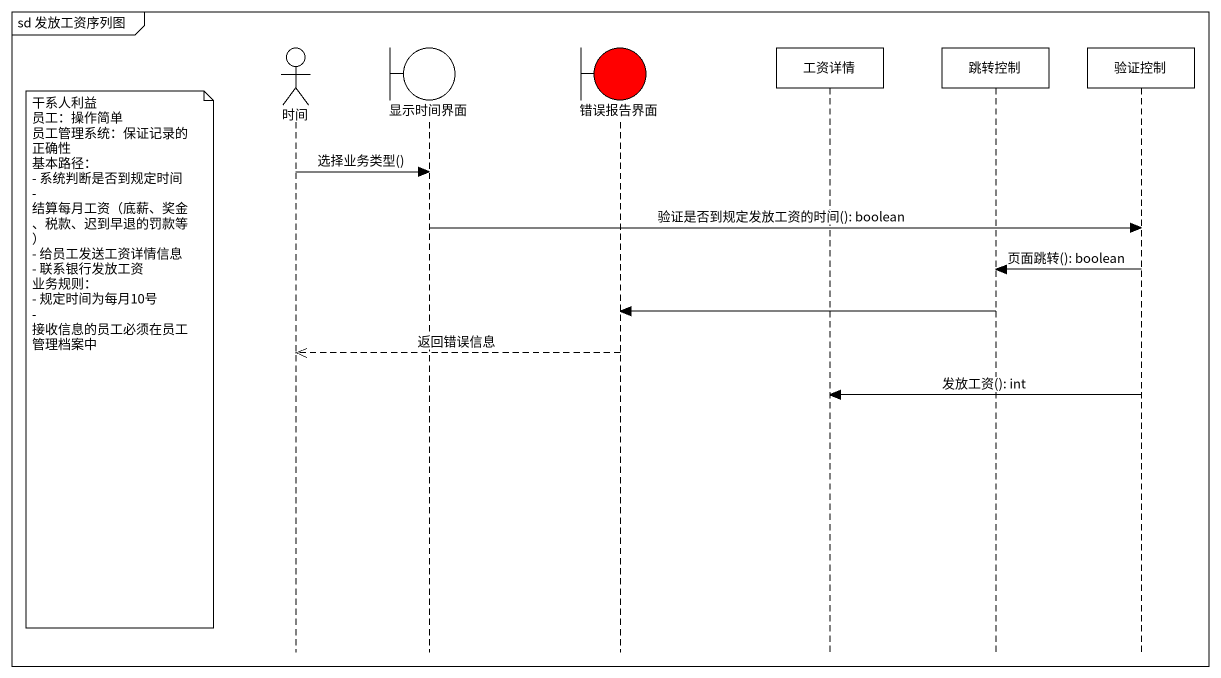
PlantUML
@startuml
mainframe sd 发放工资序列图
hide footbox
actor 时间
boundary 显示时间界面
boundary 错误报告界面 #FF0000
participant 工资详情
participant 跳转控制
participant 验证控制

时间 -> 显示时间界面 : 选择业务类型()
显示时间界面 -> 验证控制 : 验证是否到规定发放工资的时间(): boolean
验证控制 -> 跳转控制 : 页面跳转(): boolean
跳转控制 -> 错误报告界面
错误报告界面 -->> 时间 : 返回错误信息
note left of 时间
  干系人利益
  员工：操作简单
  员工管理系统：保证记录的正确性
  基本路径：
  - 系统判断是否到规定时间
  - 结算每月工资（底薪、奖金、税款、迟到早退的罚款等）
  - 给员工发送工资详情信息
  - 联系银行发放工资
  业务规则：
  - 规定时间为每月10号
  - 接收信息的员工必须在员工管理档案中
end note
验证控制 -> 工资详情 : 发放工资(): int
@enduml
